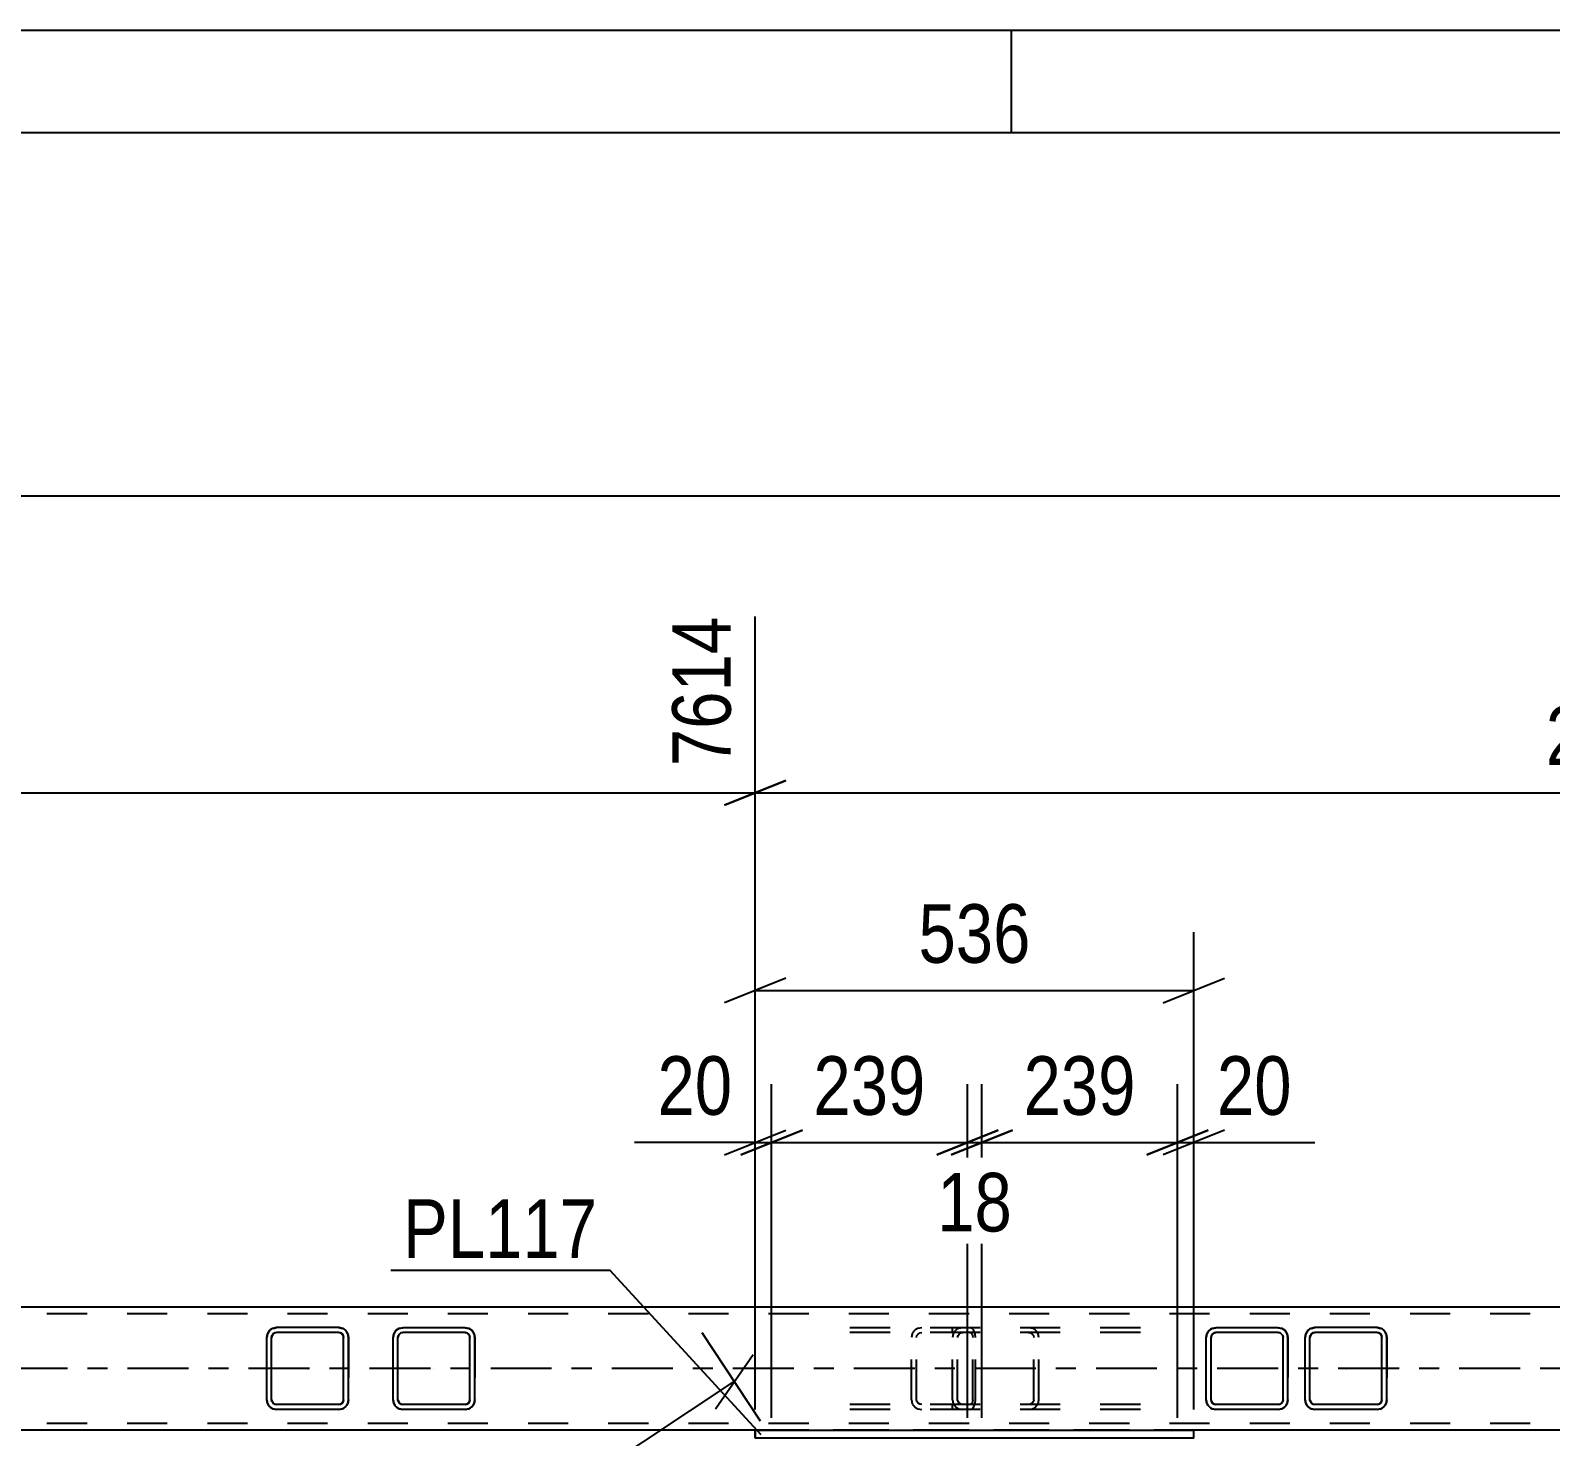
# Model space of a CAD drawing. Header units: millimetres. Extents: x -836 to 353, y -855 to -14.
# Drawn here: x -535.3 to -461, y -83.1 to -14.3 of the extents above; entities that cross this region are included whole.
import ezdxf

# ---------------------------------------------------------------- set-up
doc = ezdxf.new("R2010")
doc.units = ezdxf.units.MM
doc.linetypes.add('DXK_LINE_DOT2', pattern=[3.9198, 1.9599, -1.9599])
doc.linetypes.add('DXK_LINE_DOT3', pattern=[5.9187, 2.979, -0.9799, 0.9799, -0.9799])
doc.styles.add('Arial Narrow', font='ARIALN.TTF', dxfattribs={"height": 0.2})

# ---------------------------------------------------------------- blocks, each defined once
blk = doc.blocks.new('Unknown-570393895-1132')
at = {"color": 5, "linetype": 'Continuous'}
for p, q in [((352.622, -14.333), (-836.378, -14.333)), ((-487.378, -19.333), (-487.378, -14.333)), ((347.622, -19.333), (-831.378, -19.333))]:
    blk.add_line(p, q, dxfattribs=at)
blk = doc.blocks.new('Part-570393895-11883 - 11761')
at = {"color": 2, "linetype": 'Continuous'}
for p, q in [((-472.986, -78.025), (-473.023, -78.209)), ((-472.543, -77.729), (-472.727, -77.766)), ((-472.713, -78.039), (-472.635, -77.987)), ((-472.635, -77.987), (-472.543, -77.969)), ((-469.503, -77.729), (-472.543, -77.729)), ((-469.503, -77.969), (-472.543, -77.969)), ((-469.319, -77.766), (-469.503, -77.729)), ((-469.503, -77.969), (-469.411, -77.987)), ((-469.411, -77.987), (-469.333, -78.039)), ((-469.023, -78.209), (-469.059, -78.025)), ((-473.023, -81.249), (-473.023, -78.209)), ((-472.783, -78.209), (-472.765, -78.117)), ((-472.783, -81.249), (-472.783, -78.209)), ((-472.783, -78.209), (-472.781, -78.209)), ((-472.765, -78.117), (-472.713, -78.039)), ((-469.333, -78.039), (-469.281, -78.117)), ((-469.281, -78.117), (-469.263, -78.209)), ((-469.263, -81.249), (-469.263, -78.209)), ((-469.023, -81.249), (-469.023, -78.209)), ((-469.023, -78.209), (-469.021, -78.209)), ((-473.023, -81.249), (-472.986, -81.433)), ((-472.783, -81.249), (-472.781, -81.249)), ((-472.765, -81.341), (-472.783, -81.249)), ((-472.713, -81.419), (-472.765, -81.341)), ((-472.727, -81.693), (-472.543, -81.729)), ((-472.635, -81.471), (-472.713, -81.419)), ((-472.543, -81.489), (-472.635, -81.471)), ((-469.503, -81.489), (-472.543, -81.489)), ((-469.503, -81.729), (-472.543, -81.729)), ((-469.411, -81.471), (-469.503, -81.489)), ((-469.503, -81.729), (-469.319, -81.693)), ((-469.333, -81.419), (-469.411, -81.471)), ((-469.281, -81.341), (-469.333, -81.419)), ((-469.319, -81.693), (-469.318, -81.693)), ((-469.263, -81.249), (-469.281, -81.341)), ((-469.059, -81.433), (-469.023, -81.249)), ((-469.023, -81.249), (-469.021, -81.249))]:
    blk.add_line(p, q, dxfattribs=at)
at = {"color": 7, "linetype": 'DXK_LINE_DOT2'}
for p, q in [((-473.021, -78.209), (-472.985, -78.025)), ((-472.725, -77.766), (-472.541, -77.729)), ((-472.633, -77.987), (-472.711, -78.039)), ((-472.635, -77.987), (-472.633, -77.987)), ((-472.541, -77.969), (-472.633, -77.987)), ((-469.501, -77.729), (-469.503, -77.729)), ((-469.501, -77.729), (-469.503, -77.729)), ((-469.501, -77.969), (-469.503, -77.969)), ((-469.501, -77.969), (-469.503, -77.969)), ((-469.501, -77.729), (-469.318, -77.766)), ((-469.409, -77.987), (-469.501, -77.969)), ((-469.332, -78.039), (-469.409, -77.987)), ((-469.319, -77.766), (-469.318, -77.766)), ((-469.058, -78.025), (-469.021, -78.209)), ((-473.023, -78.209), (-473.021, -78.209)), ((-473.021, -81.249), (-473.021, -78.209)), ((-472.763, -78.117), (-472.781, -78.209)), ((-472.781, -81.249), (-472.781, -78.209)), ((-472.711, -78.039), (-472.763, -78.117)), ((-469.279, -78.117), (-469.332, -78.039)), ((-469.261, -78.209), (-469.279, -78.117)), ((-469.263, -78.209), (-469.261, -78.209)), ((-469.261, -81.249), (-469.261, -78.209)), ((-469.021, -78.209), (-469.021, -81.249)), ((-473.023, -81.249), (-473.021, -81.249)), ((-472.985, -81.433), (-473.021, -81.249)), ((-472.781, -81.249), (-472.763, -81.341)), ((-472.763, -81.341), (-472.711, -81.419)), ((-472.541, -81.729), (-472.725, -81.693)), ((-472.711, -81.419), (-472.633, -81.471)), ((-472.635, -81.471), (-472.633, -81.471)), ((-472.633, -81.471), (-472.541, -81.489)), ((-469.501, -81.489), (-469.503, -81.489)), ((-469.501, -81.489), (-469.503, -81.489)), ((-469.501, -81.729), (-469.503, -81.729)), ((-469.501, -81.729), (-469.503, -81.729)), ((-469.501, -81.489), (-469.409, -81.471)), ((-469.318, -81.693), (-469.501, -81.729)), ((-469.409, -81.471), (-469.332, -81.419)), ((-469.332, -81.419), (-469.279, -81.341)), ((-469.279, -81.341), (-469.261, -81.249)), ((-469.263, -81.249), (-469.261, -81.249)), ((-469.021, -81.249), (-469.058, -81.433))]:
    blk.add_line(p, q, dxfattribs=at)
at = {"color": 7, "linetype": 'DXK_LINE_DOT3'}
blk.add_line((-471.025, -79.729), (-471.019, -79.729), dxfattribs=at)
at = {"color": 2, "linetype": 'Continuous'}
for centre, start, end in [((-472.543, -78.209), 112.5, 157.5), ((-469.503, -78.209), 22.5, 67.5), ((-472.543, -81.249), 202.5, 247.5), ((-469.503, -81.249), 292.5, 337.5)]:
    blk.add_arc(centre, 0.48, start, end, dxfattribs=at)
at = {"color": 7, "linetype": 'DXK_LINE_DOT2'}
for centre, start, end in [((-472.541, -78.209), 112.5, 157.5), ((-469.501, -78.209), 22.5, 67.5), ((-472.541, -81.249), 202.5, 247.5), ((-469.501, -81.249), 292.5, 337.5)]:
    blk.add_arc(centre, 0.48, start, end, dxfattribs=at)
blk = doc.blocks.new('Part-570393895-11766 - 11761')
at = {"color": 2, "linetype": 'Continuous'}
for p, q in [((-477.82, -78.027), (-477.857, -78.211)), ((-477.377, -77.731), (-477.561, -77.767)), ((-477.547, -78.041), (-477.469, -77.989)), ((-477.469, -77.989), (-477.377, -77.971)), ((-474.337, -77.731), (-477.377, -77.731)), ((-474.337, -77.971), (-477.377, -77.971)), ((-474.153, -77.767), (-474.337, -77.731)), ((-474.337, -77.971), (-474.245, -77.989)), ((-474.245, -77.989), (-474.167, -78.041)), ((-473.857, -78.211), (-473.893, -78.027)), ((-477.857, -81.251), (-477.857, -78.211)), ((-477.857, -78.211), (-477.857, -78.211)), ((-477.617, -78.211), (-477.599, -78.119)), ((-477.617, -81.251), (-477.617, -78.211)), ((-477.617, -78.211), (-477.617, -78.211)), ((-477.599, -78.119), (-477.547, -78.041)), ((-474.167, -78.041), (-474.115, -78.119)), ((-474.115, -78.119), (-474.097, -78.211)), ((-474.097, -81.251), (-474.097, -78.211)), ((-474.097, -78.211), (-474.097, -78.211)), ((-473.857, -81.251), (-473.857, -78.211)), ((-473.857, -78.211), (-473.857, -78.211)), ((-477.857, -81.251), (-477.857, -81.251)), ((-477.857, -81.251), (-477.82, -81.434)), ((-477.617, -81.251), (-477.617, -81.251)), ((-477.599, -81.343), (-477.617, -81.251)), ((-477.547, -81.42), (-477.599, -81.343)), ((-477.561, -81.694), (-477.377, -81.731)), ((-477.469, -81.472), (-477.547, -81.42)), ((-477.377, -81.491), (-477.469, -81.472)), ((-474.337, -81.491), (-477.377, -81.491)), ((-474.337, -81.731), (-477.377, -81.731)), ((-474.245, -81.472), (-474.337, -81.491)), ((-474.337, -81.731), (-474.153, -81.694)), ((-474.167, -81.42), (-474.245, -81.472)), ((-474.115, -81.343), (-474.167, -81.42)), ((-474.097, -81.251), (-474.115, -81.343)), ((-474.097, -81.251), (-474.097, -81.251)), ((-473.893, -81.434), (-473.857, -81.251)), ((-473.857, -81.251), (-473.857, -81.251))]:
    blk.add_line(p, q, dxfattribs=at)
at = {"color": 7, "linetype": 'DXK_LINE_DOT2'}
for p, q in [((-477.857, -78.211), (-477.82, -78.027)), ((-477.561, -77.767), (-477.377, -77.731)), ((-477.469, -77.989), (-477.547, -78.041)), ((-477.377, -77.971), (-477.469, -77.989)), ((-474.337, -77.731), (-474.153, -77.767)), ((-474.245, -77.989), (-474.337, -77.971)), ((-474.167, -78.041), (-474.245, -77.989)), ((-473.893, -78.027), (-473.857, -78.211)), ((-477.857, -81.251), (-477.857, -78.211)), ((-477.599, -78.119), (-477.617, -78.211)), ((-477.617, -81.251), (-477.617, -78.211)), ((-477.547, -78.041), (-477.599, -78.119)), ((-474.115, -78.119), (-474.167, -78.041)), ((-474.097, -78.211), (-474.115, -78.119)), ((-474.097, -81.251), (-474.097, -78.211)), ((-473.857, -78.211), (-473.857, -81.251)), ((-477.82, -81.434), (-477.857, -81.251)), ((-477.617, -81.251), (-477.599, -81.343)), ((-477.599, -81.343), (-477.547, -81.42)), ((-477.377, -81.731), (-477.561, -81.694)), ((-477.547, -81.42), (-477.469, -81.472)), ((-477.469, -81.472), (-477.377, -81.491)), ((-474.337, -81.491), (-474.245, -81.472)), ((-474.153, -81.694), (-474.337, -81.731)), ((-474.245, -81.472), (-474.167, -81.42)), ((-474.167, -81.42), (-474.115, -81.343)), ((-474.115, -81.343), (-474.097, -81.251)), ((-473.857, -81.251), (-473.893, -81.434))]:
    blk.add_line(p, q, dxfattribs=at)
at = {"color": 7, "linetype": 'DXK_LINE_DOT3'}
blk.add_line((-475.857, -79.731), (-475.857, -79.731), dxfattribs=at)
at = {"color": 2, "linetype": 'Continuous'}
for centre, start, end in [((-477.377, -78.211), 112.5, 157.5), ((-474.337, -78.211), 22.5, 67.5), ((-477.377, -81.251), 202.5, 247.5), ((-474.337, -81.251), 292.5, 337.5)]:
    blk.add_arc(centre, 0.48, start, end, dxfattribs=at)
at = {"color": 7, "linetype": 'DXK_LINE_DOT2'}
for centre, start, end in [((-477.377, -78.211), 112.5, 157.5), ((-474.337, -78.211), 22.5, 67.5), ((-477.377, -81.251), 202.5, 247.5), ((-474.337, -81.251), 292.5, 337.5)]:
    blk.add_arc(centre, 0.48, start, end, dxfattribs=at)
blk = doc.blocks.new('Part-570393895-11844 - 11761')
at = {"color": 2, "linetype": 'Continuous'}
for p, q in [((-523.749, -78.025), (-523.786, -78.209)), ((-523.306, -77.729), (-523.49, -77.766)), ((-523.476, -78.039), (-523.398, -77.987)), ((-523.398, -77.987), (-523.306, -77.969)), ((-520.266, -77.729), (-523.306, -77.729)), ((-520.266, -77.969), (-523.306, -77.969)), ((-520.082, -77.766), (-520.266, -77.729)), ((-520.266, -77.969), (-520.174, -77.987)), ((-520.174, -77.987), (-520.096, -78.039)), ((-519.786, -78.209), (-519.822, -78.025)), ((-523.786, -81.249), (-523.786, -78.209)), ((-523.546, -78.209), (-523.528, -78.117)), ((-523.546, -81.249), (-523.546, -78.209)), ((-523.546, -78.209), (-523.544, -78.209)), ((-523.528, -78.117), (-523.476, -78.039)), ((-520.096, -78.039), (-520.044, -78.117)), ((-520.044, -78.117), (-520.026, -78.209)), ((-520.026, -81.249), (-520.026, -78.209)), ((-519.786, -81.249), (-519.786, -78.209)), ((-519.786, -78.209), (-519.784, -78.209)), ((-523.786, -81.249), (-523.749, -81.433)), ((-523.546, -81.249), (-523.544, -81.249)), ((-523.528, -81.341), (-523.546, -81.249)), ((-523.476, -81.419), (-523.528, -81.341)), ((-523.49, -81.692), (-523.306, -81.729)), ((-523.398, -81.471), (-523.476, -81.419)), ((-523.306, -81.489), (-523.398, -81.471)), ((-520.266, -81.489), (-523.306, -81.489)), ((-520.266, -81.729), (-523.306, -81.729)), ((-520.174, -81.471), (-520.266, -81.489)), ((-520.266, -81.729), (-520.082, -81.692)), ((-520.096, -81.419), (-520.174, -81.471)), ((-520.044, -81.341), (-520.096, -81.419)), ((-520.082, -81.692), (-520.081, -81.692)), ((-520.026, -81.249), (-520.044, -81.341)), ((-519.822, -81.433), (-519.786, -81.249)), ((-519.786, -81.249), (-519.784, -81.249))]:
    blk.add_line(p, q, dxfattribs=at)
at = {"color": 7, "linetype": 'DXK_LINE_DOT2'}
for p, q in [((-523.784, -78.209), (-523.748, -78.025)), ((-523.488, -77.766), (-523.304, -77.729)), ((-523.396, -77.987), (-523.474, -78.039)), ((-523.398, -77.987), (-523.396, -77.987)), ((-523.304, -77.969), (-523.396, -77.987)), ((-520.264, -77.729), (-520.266, -77.729)), ((-520.264, -77.729), (-520.266, -77.729)), ((-520.264, -77.969), (-520.266, -77.969)), ((-520.264, -77.969), (-520.266, -77.969)), ((-520.264, -77.729), (-520.081, -77.766)), ((-520.172, -77.987), (-520.264, -77.969)), ((-520.095, -78.039), (-520.172, -77.987)), ((-520.082, -77.766), (-520.081, -77.766)), ((-519.821, -78.025), (-519.784, -78.209)), ((-523.786, -78.209), (-523.784, -78.209)), ((-523.784, -81.249), (-523.784, -78.209)), ((-523.526, -78.117), (-523.544, -78.209)), ((-523.544, -81.249), (-523.544, -78.209)), ((-523.474, -78.039), (-523.526, -78.117)), ((-520.043, -78.117), (-520.095, -78.039)), ((-520.024, -78.209), (-520.043, -78.117)), ((-520.026, -78.209), (-520.024, -78.209)), ((-520.024, -81.249), (-520.024, -78.209)), ((-519.784, -78.209), (-519.784, -81.249)), ((-523.786, -81.249), (-523.784, -81.249)), ((-523.748, -81.433), (-523.784, -81.249)), ((-523.544, -81.249), (-523.526, -81.341)), ((-523.526, -81.341), (-523.474, -81.419)), ((-523.304, -81.729), (-523.488, -81.692)), ((-523.474, -81.419), (-523.396, -81.471)), ((-523.398, -81.471), (-523.396, -81.471)), ((-523.396, -81.471), (-523.304, -81.489)), ((-520.264, -81.489), (-520.266, -81.489)), ((-520.264, -81.489), (-520.266, -81.489)), ((-520.264, -81.729), (-520.266, -81.729)), ((-520.264, -81.729), (-520.266, -81.729)), ((-520.264, -81.489), (-520.172, -81.471)), ((-520.081, -81.692), (-520.264, -81.729)), ((-520.172, -81.471), (-520.095, -81.419)), ((-520.095, -81.419), (-520.043, -81.341)), ((-520.043, -81.341), (-520.024, -81.249)), ((-520.026, -81.249), (-520.024, -81.249)), ((-519.784, -81.249), (-519.821, -81.433))]:
    blk.add_line(p, q, dxfattribs=at)
at = {"color": 7, "linetype": 'DXK_LINE_DOT3'}
blk.add_line((-521.788, -79.729), (-521.782, -79.729), dxfattribs=at)
at = {"color": 2, "linetype": 'Continuous'}
for centre, start, end in [((-523.306, -78.209), 112.5, 157.5), ((-520.266, -78.209), 22.5, 67.5), ((-523.306, -81.249), 202.5, 247.5), ((-520.266, -81.249), 292.5, 337.5)]:
    blk.add_arc(centre, 0.48, start, end, dxfattribs=at)
at = {"color": 7, "linetype": 'DXK_LINE_DOT2'}
for centre, start, end in [((-523.304, -78.209), 112.5, 157.5), ((-520.264, -78.209), 22.5, 67.5), ((-523.304, -81.249), 202.5, 247.5), ((-520.264, -81.249), 292.5, 337.5)]:
    blk.add_arc(centre, 0.48, start, end, dxfattribs=at)
blk = doc.blocks.new('Part-570393895-11916 - 11761')
at = {"color": 2, "linetype": 'Continuous'}
for p, q in [((-517.572, -78.027), (-517.608, -78.211)), ((-517.128, -77.731), (-517.312, -77.767)), ((-517.298, -78.041), (-517.22, -77.989)), ((-517.22, -77.989), (-517.128, -77.971)), ((-514.088, -77.731), (-517.128, -77.731)), ((-514.088, -77.971), (-517.128, -77.971)), ((-513.905, -77.767), (-514.088, -77.731)), ((-514.088, -77.971), (-513.996, -77.989)), ((-513.996, -77.989), (-513.919, -78.041)), ((-513.608, -78.211), (-513.645, -78.027)), ((-517.608, -81.251), (-517.608, -78.211)), ((-517.608, -78.211), (-517.608, -78.211)), ((-517.368, -78.211), (-517.35, -78.119)), ((-517.368, -81.251), (-517.368, -78.211)), ((-517.368, -78.211), (-517.368, -78.211)), ((-517.35, -78.119), (-517.298, -78.041)), ((-513.919, -78.041), (-513.866, -78.119)), ((-513.866, -78.119), (-513.848, -78.211)), ((-513.848, -81.251), (-513.848, -78.211)), ((-513.848, -78.211), (-513.848, -78.211)), ((-513.608, -81.251), (-513.608, -78.211)), ((-513.608, -78.211), (-513.608, -78.211)), ((-517.608, -81.251), (-517.608, -81.251)), ((-517.608, -81.251), (-517.572, -81.434)), ((-517.368, -81.251), (-517.368, -81.251)), ((-517.35, -81.343), (-517.368, -81.251)), ((-517.298, -81.42), (-517.35, -81.343)), ((-517.312, -81.694), (-517.128, -81.731)), ((-517.22, -81.472), (-517.298, -81.42)), ((-517.128, -81.491), (-517.22, -81.472)), ((-514.088, -81.491), (-517.128, -81.491)), ((-514.088, -81.731), (-517.128, -81.731)), ((-513.996, -81.472), (-514.088, -81.491)), ((-514.088, -81.731), (-513.905, -81.694)), ((-513.919, -81.42), (-513.996, -81.472)), ((-513.866, -81.343), (-513.919, -81.42)), ((-513.848, -81.251), (-513.866, -81.343)), ((-513.848, -81.251), (-513.848, -81.251)), ((-513.645, -81.434), (-513.608, -81.251)), ((-513.608, -81.251), (-513.608, -81.251))]:
    blk.add_line(p, q, dxfattribs=at)
at = {"color": 7, "linetype": 'DXK_LINE_DOT2'}
for p, q in [((-517.608, -78.211), (-517.572, -78.027)), ((-517.312, -77.767), (-517.128, -77.731)), ((-517.22, -77.989), (-517.298, -78.041)), ((-517.128, -77.971), (-517.22, -77.989)), ((-514.088, -77.731), (-513.905, -77.767)), ((-513.996, -77.989), (-514.088, -77.971)), ((-513.919, -78.041), (-513.996, -77.989)), ((-513.645, -78.027), (-513.608, -78.211)), ((-517.608, -81.251), (-517.608, -78.211)), ((-517.35, -78.119), (-517.368, -78.211)), ((-517.368, -81.251), (-517.368, -78.211)), ((-517.298, -78.041), (-517.35, -78.119)), ((-513.867, -78.119), (-513.919, -78.041)), ((-513.848, -78.211), (-513.867, -78.119)), ((-513.848, -81.251), (-513.848, -78.211)), ((-513.608, -78.211), (-513.608, -81.251)), ((-517.572, -81.434), (-517.608, -81.251)), ((-517.368, -81.251), (-517.35, -81.343)), ((-517.35, -81.343), (-517.298, -81.42)), ((-517.128, -81.731), (-517.312, -81.694)), ((-517.298, -81.42), (-517.22, -81.472)), ((-517.22, -81.472), (-517.128, -81.491)), ((-514.088, -81.491), (-513.996, -81.472)), ((-513.905, -81.694), (-514.088, -81.731)), ((-513.996, -81.472), (-513.919, -81.42)), ((-513.919, -81.42), (-513.867, -81.343)), ((-513.867, -81.343), (-513.848, -81.251)), ((-513.608, -81.251), (-513.645, -81.434))]:
    blk.add_line(p, q, dxfattribs=at)
at = {"color": 7, "linetype": 'DXK_LINE_DOT3'}
blk.add_line((-515.608, -79.731), (-515.608, -79.731), dxfattribs=at)
at = {"color": 2, "linetype": 'Continuous'}
for centre, start, end in [((-517.128, -78.211), 112.5, 157.5), ((-514.088, -78.211), 22.5, 67.5), ((-517.128, -81.251), 202.5, 247.5), ((-514.088, -81.251), 292.5, 337.5)]:
    blk.add_arc(centre, 0.48, start, end, dxfattribs=at)
at = {"color": 7, "linetype": 'DXK_LINE_DOT2'}
for centre, start, end in [((-517.128, -78.211), 112.5, 157.5), ((-514.088, -78.211), 22.5, 67.5), ((-517.128, -81.251), 202.5, 247.5), ((-514.088, -81.251), 292.5, 337.5)]:
    blk.add_arc(centre, 0.48, start, end, dxfattribs=at)
blk = doc.blocks.new('Part-570393895-11949 - 11761')
at = {"color": 7, "linetype": 'DXK_LINE_DOT2'}
for p, q in [((-489.392, -77.731), (-496.978, -77.731)), ((-489.392, -77.971), (-496.978, -77.971)), ((-492.23, -78.027), (-492.269, -78.211)), ((-491.763, -77.731), (-491.957, -77.767)), ((-491.942, -78.041), (-491.86, -77.989)), ((-491.86, -77.989), (-491.763, -77.971)), ((-490.261, -77.971), (-490.261, -77.731)), ((-489.293, -77.767), (-489.392, -77.731)), ((-489.392, -77.971), (-489.343, -77.989)), ((-489.343, -77.989), (-489.301, -78.041)), ((-489.209, -77.871), (-489.293, -77.767)), ((-489.153, -78.027), (-489.209, -77.871)), ((-489.134, -78.211), (-489.153, -78.027)), ((-492.269, -81.251), (-492.269, -78.211)), ((-492.016, -78.211), (-491.997, -78.119)), ((-492.016, -81.251), (-492.016, -78.211)), ((-491.997, -78.119), (-491.942, -78.041)), ((-489.301, -78.041), (-489.273, -78.119)), ((-489.273, -78.119), (-489.263, -78.211)), ((-489.263, -81.251), (-489.263, -78.211)), ((-489.134, -81.251), (-489.134, -78.211)), ((-489.392, -81.491), (-496.978, -81.491)), ((-489.392, -81.731), (-496.978, -81.731)), ((-492.269, -81.251), (-492.23, -81.434)), ((-491.997, -81.343), (-492.016, -81.251)), ((-491.942, -81.42), (-491.997, -81.343)), ((-491.957, -81.694), (-491.763, -81.731)), ((-491.86, -81.472), (-491.942, -81.42)), ((-491.763, -81.491), (-491.86, -81.472)), ((-490.261, -81.731), (-490.261, -81.491)), ((-489.343, -81.472), (-489.392, -81.491)), ((-489.392, -81.731), (-489.293, -81.694)), ((-489.301, -81.42), (-489.343, -81.472)), ((-489.273, -81.343), (-489.301, -81.42)), ((-489.293, -81.694), (-489.209, -81.59)), ((-489.263, -81.251), (-489.273, -81.343)), ((-489.209, -81.59), (-489.153, -81.434)), ((-489.153, -81.434), (-489.134, -81.251))]:
    blk.add_line(p, q, dxfattribs=at)
for centre, start, end in [((-491.78, -78.228), 111.0603, 156.00724), ((-491.78, -81.234), 203.99276, 248.9397)]:
    blk.add_arc(centre, 0.493, start, end, dxfattribs=at)
blk = doc.blocks.new('Part-570393895-12018 - 11761')
at = {"color": 2, "linetype": 'Continuous'}
for p, q in [((-499.899, -83.131), (-499.899, -82.731)), ((-499.899, -82.731), (-499.899, -83.131)), ((-499.899, -82.731), (-478.458, -82.731)), ((-478.458, -83.131), (-499.899, -83.131)), ((-478.458, -83.131), (-478.458, -82.731))]:
    blk.add_line(p, q, dxfattribs=at)
at = {"color": 7, "linetype": 'DXK_LINE_DOT2'}
for p, q in [((-499.899, -82.731), (-499.899, -82.731)), ((-499.899, -82.731), (-499.899, -82.731)), ((-499.899, -83.131), (-499.899, -83.131)), ((-499.899, -83.131), (-499.899, -83.131)), ((-478.459, -83.131), (-478.459, -82.731))]:
    blk.add_line(p, q, dxfattribs=at)
blk = doc.blocks.new('Part-570393895-12035 - 11761')
at = {"color": 7, "linetype": 'DXK_LINE_DOT2'}
for p, q in [((-89.629, -77.051), (-804.467, -77.051)), ((-89.629, -82.411), (-804.467, -82.411)), ((-89.629, -82.731), (-753.723, -82.731)), ((-478.458, -82.731), (-499.899, -82.731))]:
    blk.add_line(p, q, dxfattribs=at)
at = {"color": 2, "linetype": 'Continuous'}
for p, q in [((-321.327, -76.731), (-671.475, -76.731)), ((-499.899, -82.731), (-563.066, -82.731)), ((-415.291, -82.731), (-478.458, -82.731))]:
    blk.add_line(p, q, dxfattribs=at)
at = {"color": 7, "linetype": 'DXK_LINE_DOT3'}
blk.add_line((-89.629, -79.731), (-804.467, -79.731), dxfattribs=at)
blk = doc.blocks.new('Part-570393895-12246 - 11761')
at = {"color": 7, "linetype": 'DXK_LINE_DOT2'}
for p, q in [((-490.222, -78.027), (-490.261, -78.211)), ((-489.753, -77.731), (-489.948, -77.767)), ((-489.933, -78.041), (-489.85, -77.989)), ((-489.85, -77.989), (-489.753, -77.971)), ((-481.072, -77.731), (-489.753, -77.731)), ((-481.072, -77.971), (-489.753, -77.971)), ((-486.344, -77.767), (-486.538, -77.731)), ((-486.538, -77.971), (-486.441, -77.989)), ((-486.441, -77.989), (-486.359, -78.041)), ((-486.031, -78.211), (-486.069, -78.027)), ((-490.261, -81.251), (-490.261, -78.211)), ((-490.007, -78.211), (-489.988, -78.119)), ((-490.007, -81.251), (-490.007, -78.211)), ((-489.988, -78.119), (-489.933, -78.041)), ((-486.359, -78.041), (-486.304, -78.119)), ((-486.304, -78.119), (-486.284, -78.211)), ((-486.284, -81.251), (-486.284, -78.211)), ((-486.031, -81.251), (-486.031, -78.211)), ((-490.261, -81.251), (-490.222, -81.434)), ((-489.988, -81.343), (-490.007, -81.251)), ((-489.933, -81.42), (-489.988, -81.343)), ((-489.948, -81.694), (-489.753, -81.731)), ((-489.85, -81.472), (-489.933, -81.42)), ((-489.753, -81.491), (-489.85, -81.472)), ((-481.072, -81.491), (-489.753, -81.491)), ((-481.072, -81.731), (-489.753, -81.731)), ((-486.441, -81.472), (-486.538, -81.491)), ((-486.538, -81.731), (-486.344, -81.694)), ((-486.359, -81.42), (-486.441, -81.472)), ((-486.304, -81.343), (-486.359, -81.42)), ((-486.284, -81.251), (-486.304, -81.343)), ((-486.069, -81.434), (-486.031, -81.251))]:
    blk.add_line(p, q, dxfattribs=at)
for centre, start, end in [((-489.771, -78.229), 110.92821, 155.86474), ((-486.521, -78.229), 24.13526, 69.07179), ((-489.771, -81.232), 204.13526, 249.07179), ((-486.521, -81.232), 290.92821, 335.86474)]:
    blk.add_arc(centre, 0.495, start, end, dxfattribs=at)
blk = doc.blocks.new('StraightDimension-570393895-23619 - 11761')
at = {"color": 7, "linetype": 'Continuous'}
for p, q in [((-499.099, -82.131), (-499.099, -65.829)), ((-489.532, -82.131), (-489.532, -65.829)), ((-500.599, -69.279), (-497.599, -68.079)), ((-488.032, -68.079), (-491.032, -69.279)), ((-499.099, -68.679), (-489.532, -68.679))]:
    blk.add_line(p, q, dxfattribs=at)
at = {"color": 0}
blk.add_wipeout([(-490.973, -67.929), (-490.973, -63.729), (-497.658, -63.729), (-497.658, -67.929)], dxfattribs=at)
at = {"color": 3, "style": 'Arial Narrow'}
blk.add_text('239', height=2.8633, dxfattribs=at).set_placement((-497.058, -67.329))
blk = doc.blocks.new('StraightDimension-570393895-12875 - 11761')
at = {"color": 7, "linetype": 'Continuous'}
blk.add_line((-805.267, -37.082), (-88.829, -37.082), dxfattribs=at)
blk = doc.blocks.new('StraightDimension-570393895-13204 - 11761')
at = {"color": 7, "linetype": 'Continuous'}
for p, q in [((-499.899, -81.731), (-499.899, -58.399)), ((-478.458, -81.731), (-478.458, -58.399)), ((-498.399, -60.649), (-501.399, -61.849)), ((-479.958, -61.849), (-476.958, -60.649)), ((-499.899, -61.249), (-478.458, -61.249))]:
    blk.add_line(p, q, dxfattribs=at)
at = {"color": 0}
blk.add_wipeout([(-485.836, -60.499), (-485.836, -56.299), (-492.521, -56.299), (-492.521, -60.499)], dxfattribs=at)
at = {"color": 3, "style": 'Arial Narrow'}
blk.add_text('536', height=2.8633, dxfattribs=at).set_placement((-491.921, -59.899))
blk = doc.blocks.new('StraightDimension-570393895-23616 - 11761')
at = {"color": 7, "linetype": 'Continuous'}
for p, q in [((-479.258, -82.131), (-479.258, -65.829)), ((-478.458, -81.731), (-478.458, -65.829)), ((-480.758, -69.279), (-477.758, -68.079)), ((-476.958, -68.079), (-479.958, -69.279)), ((-479.258, -68.679), (-478.458, -68.679)), ((-478.458, -68.679), (-472.552, -68.679)), ((-478.458, -68.679), (-472.552, -68.679))]:
    blk.add_line(p, q, dxfattribs=at)
at = {"color": 0}
blk.add_wipeout([(-473.077, -67.929), (-473.077, -63.729), (-477.933, -63.729), (-477.933, -67.929)], dxfattribs=at)
at = {"color": 3, "style": 'Arial Narrow'}
blk.add_text('20', height=2.8633, dxfattribs=at).set_placement((-477.333, -67.329))
blk = doc.blocks.new('StraightDimension-570393895-13561 - 11761')
at = {"color": 7, "linetype": 'Continuous'}
for p, q in [((-584.507, -81.731), (-584.507, -42.976)), ((-499.899, -81.731), (-499.899, -42.976)), ((-583.007, -50.989), (-586.007, -52.189)), ((-501.399, -52.189), (-498.399, -50.989)), ((-584.507, -51.589), (-499.899, -51.589))]:
    blk.add_line(p, q, dxfattribs=at)
at = {"color": 0}
blk.add_wipeout([(-537.946, -50.839), (-537.946, -46.639), (-546.459, -46.639), (-546.459, -50.839)], dxfattribs=at)
at = {"color": 3, "style": 'Arial Narrow'}
blk.add_text('2115', height=2.8633, dxfattribs=at).set_placement((-545.859, -50.239))
at = {"color": 0, "linetype": 'Continuous'}
blk.add_wipeout([(-500.499, -42.376), (-504.699, -42.376), (-504.699, -50.889), (-500.499, -50.889)], dxfattribs=at)
at = {"color": 3, "linetype": 'Continuous', "style": 'Arial Narrow'}
blk.add_text('7614', height=2.8633, rotation=90.00021, dxfattribs=at).set_placement((-501.099, -50.289))
blk = doc.blocks.new('StraightDimension-570393895-13571 - 11761')
at = {"color": 7, "linetype": 'Continuous'}
for p, q in [((-499.899, -81.731), (-499.899, -42.976)), ((-415.291, -81.731), (-415.291, -42.976)), ((-498.399, -50.989), (-501.399, -52.189)), ((-416.791, -52.189), (-413.791, -50.989)), ((-499.899, -51.589), (-415.291, -51.589))]:
    blk.add_line(p, q, dxfattribs=at)
at = {"color": 0}
blk.add_wipeout([(-453.338, -50.839), (-453.338, -46.639), (-461.851, -46.639), (-461.851, -50.839)], dxfattribs=at)
at = {"color": 3, "style": 'Arial Narrow'}
blk.add_text('2115', height=2.8633, dxfattribs=at).set_placement((-461.251, -50.239))
at = {"color": 0, "linetype": 'Continuous'}
blk.add_wipeout([(-415.891, -42.376), (-420.091, -42.376), (-420.091, -50.889), (-415.891, -50.889)], dxfattribs=at)
at = {"color": 3, "linetype": 'Continuous', "style": 'Arial Narrow'}
blk.add_text('9729', height=2.8633, rotation=90.00021, dxfattribs=at).set_placement((-416.491, -50.289))
blk = doc.blocks.new('StraightDimension-570393895-13718 - 11761')
at = {"color": 7, "linetype": 'Continuous'}
for p, q in [((-499.651, -82.297), (-502.502, -77.988)), ((-501.849, -81.693), (-500.009, -79.037)), ((-533.313, -101.799), (-500.929, -80.365)), ((-532.034, -103.731), (-534.886, -99.422)), ((-532.393, -100.471), (-534.233, -103.127))]:
    blk.add_line(p, q, dxfattribs=at)
at = {"color": 0}
blk.add_wipeout([(-514.748, -88.612), (-517.066, -85.109), (-522.64, -88.799), (-520.322, -92.301)], dxfattribs=at)
at = {"color": 3, "style": 'Arial Narrow'}
blk.add_text('971', height=2.8633, rotation=33.50084, dxfattribs=at).set_placement((-520.153, -91.47))
blk = doc.blocks.new('StraightDimension-570393895-23617 - 11761')
at = {"color": 7, "linetype": 'Continuous'}
for p, q in [((-488.825, -82.131), (-488.825, -65.829)), ((-479.258, -82.131), (-479.258, -65.829)), ((-490.325, -69.279), (-487.325, -68.079)), ((-477.758, -68.079), (-480.758, -69.279)), ((-488.825, -68.679), (-479.258, -68.679))]:
    blk.add_line(p, q, dxfattribs=at)
at = {"color": 0}
blk.add_wipeout([(-480.7, -67.929), (-480.7, -63.729), (-487.384, -63.729), (-487.384, -67.929)], dxfattribs=at)
at = {"color": 3, "style": 'Arial Narrow'}
blk.add_text('239', height=2.8633, dxfattribs=at).set_placement((-486.784, -67.329))
blk = doc.blocks.new('StraightDimension-570393895-23618 - 11761')
at = {"color": 7, "linetype": 'Continuous'}
for p, q in [((-489.532, -82.131), (-489.532, -66.279)), ((-488.825, -82.131), (-488.825, -66.279)), ((-491.032, -69.279), (-488.032, -68.079)), ((-487.325, -68.079), (-490.325, -69.279)), ((-489.532, -68.679), (-488.825, -68.679))]:
    blk.add_line(p, q, dxfattribs=at)
at = {"color": 0}
blk.add_wipeout([(-486.75, -73.629), (-486.75, -69.429), (-491.607, -69.429), (-491.607, -73.629)], dxfattribs=at)
at = {"color": 3, "style": 'Arial Narrow'}
blk.add_text('18', height=2.8633, dxfattribs=at).set_placement((-491.007, -73.029))
blk = doc.blocks.new('StraightDimension-570393895-23620 - 11761')
at = {"color": 7, "linetype": 'Continuous'}
for p, q in [((-499.899, -81.731), (-499.899, -65.829)), ((-499.099, -82.131), (-499.099, -65.829)), ((-501.399, -69.279), (-498.399, -68.079)), ((-497.599, -68.079), (-500.599, -69.279)), ((-499.899, -68.679), (-505.805, -68.679)), ((-499.899, -68.679), (-505.805, -68.679)), ((-499.899, -68.679), (-499.099, -68.679))]:
    blk.add_line(p, q, dxfattribs=at)
at = {"color": 0}
blk.add_wipeout([(-500.424, -67.929), (-500.424, -63.729), (-505.28, -63.729), (-505.28, -67.929)], dxfattribs=at)
at = {"color": 3, "style": 'Arial Narrow'}
blk.add_text('20', height=2.8633, dxfattribs=at).set_placement((-504.68, -67.329))
blk = doc.blocks.new('Mark-570393895-12014 - 11761')
at = {"color": 30, "linetype": 'Continuous'}
for p in [(-517.719, -74.922), (-499.62, -82.961)]:
    blk.add_line(p, (-507.015, -74.922), dxfattribs=at)
at = {"color": 0}
blk.add_wipeout([(-507.615, -74.322), (-507.615, -71.322), (-517.119, -71.322), (-517.119, -74.322)], dxfattribs=at)
blk.add_wipeout([(-507.615, -74.322), (-507.615, -71.322), (-517.119, -71.322), (-517.119, -74.322)], dxfattribs=at)
at = {"color": 3, "style": 'Arial Narrow'}
blk.add_text('PL117', height=2.8633, dxfattribs=at).set_placement((-517.119, -74.322))

msp = doc.modelspace()

# ---------------------------------------------------------------- block references
for name in ['Unknown-570393895-1132', 'Part-570393895-12035 - 11761', 'Part-570393895-11844 - 11761', 'Part-570393895-11916 - 11761', 'Part-570393895-11949 - 11761', 'Part-570393895-12246 - 11761', 'Part-570393895-11766 - 11761', 'Part-570393895-11883 - 11761', 'Part-570393895-12018 - 11761']:
    msp.add_blockref(name, (0, 0))

# ---------------------------------------------------------------- next in the draw order: block references
msp.add_blockref('StraightDimension-570393895-23619 - 11761', (0, 0))

# ---------------------------------------------------------------- next in the draw order: block references
msp.add_blockref('StraightDimension-570393895-12875 - 11761', (0, 0))

# ---------------------------------------------------------------- next in the draw order: block references
msp.add_blockref('StraightDimension-570393895-13204 - 11761', (0, 0))

# ---------------------------------------------------------------- next in the draw order: block references
for name in ['StraightDimension-570393895-13561 - 11761', 'StraightDimension-570393895-23616 - 11761']:
    msp.add_blockref(name, (0, 0))

# ---------------------------------------------------------------- next in the draw order: block references
msp.add_blockref('StraightDimension-570393895-13571 - 11761', (0, 0))

# ---------------------------------------------------------------- next in the draw order: block references
for name in ['StraightDimension-570393895-23617 - 11761', 'StraightDimension-570393895-13718 - 11761']:
    msp.add_blockref(name, (0, 0))

# ---------------------------------------------------------------- next in the draw order: block references
for name in ['StraightDimension-570393895-23620 - 11761', 'StraightDimension-570393895-23618 - 11761']:
    msp.add_blockref(name, (0, 0))

# ---------------------------------------------------------------- next in the draw order: block references
msp.add_blockref('Mark-570393895-12014 - 11761', (0, 0))

doc.saveas('drawing.dxf')
